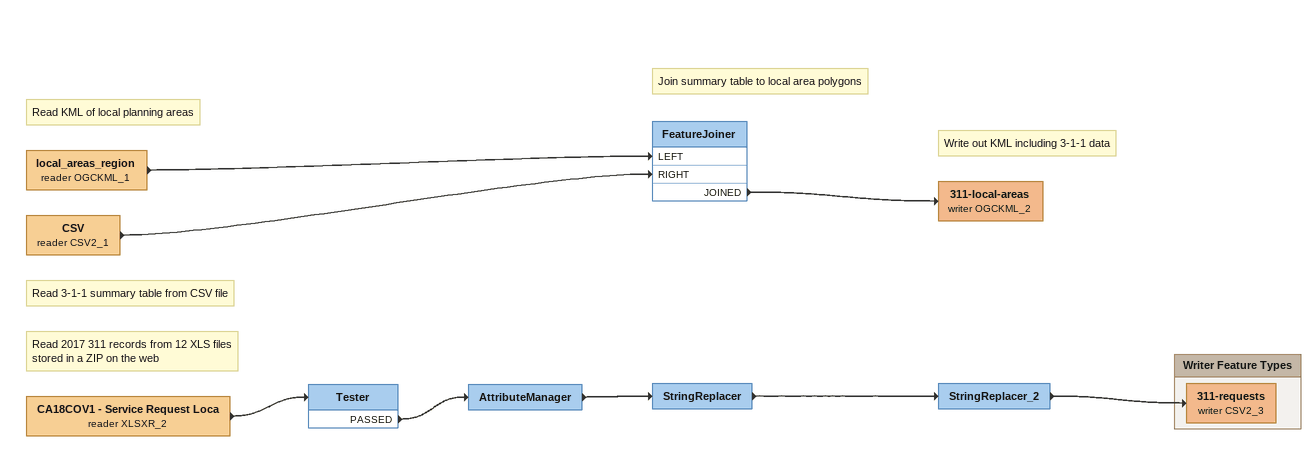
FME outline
Note: Read KML of local planning areas
local_areas_region (reader OGCKML_1)
    -> FeatureJoiner [LEFT]
Note: Read 3-1-1 summary table from CSV file
CSV (reader CSV2_1)
    -> FeatureJoiner [RIGHT]
Note: Join summary table to local area polygons
FeatureJoiner
    JOINED -> 311-local-areas (writer OGCKML_2)
Note: Write out KML including 3-1-1 data
311-local-areas (writer OGCKML_2)
Note: Read 2017 311 records from 12 XLS files stored in a ZIP on the web
CA18COV1 - Service Request Loca (reader XLSXR_2)
    -> Tester
Tester
    PASSED -> AttributeManager
AttributeManager
    -> StringReplacer
StringReplacer
    -> StringReplacer_2
StringReplacer_2
    -> 311-requests (writer CSV2_3)

Bookmark: Writer Feature Types
311-requests (writer CSV2_3)
